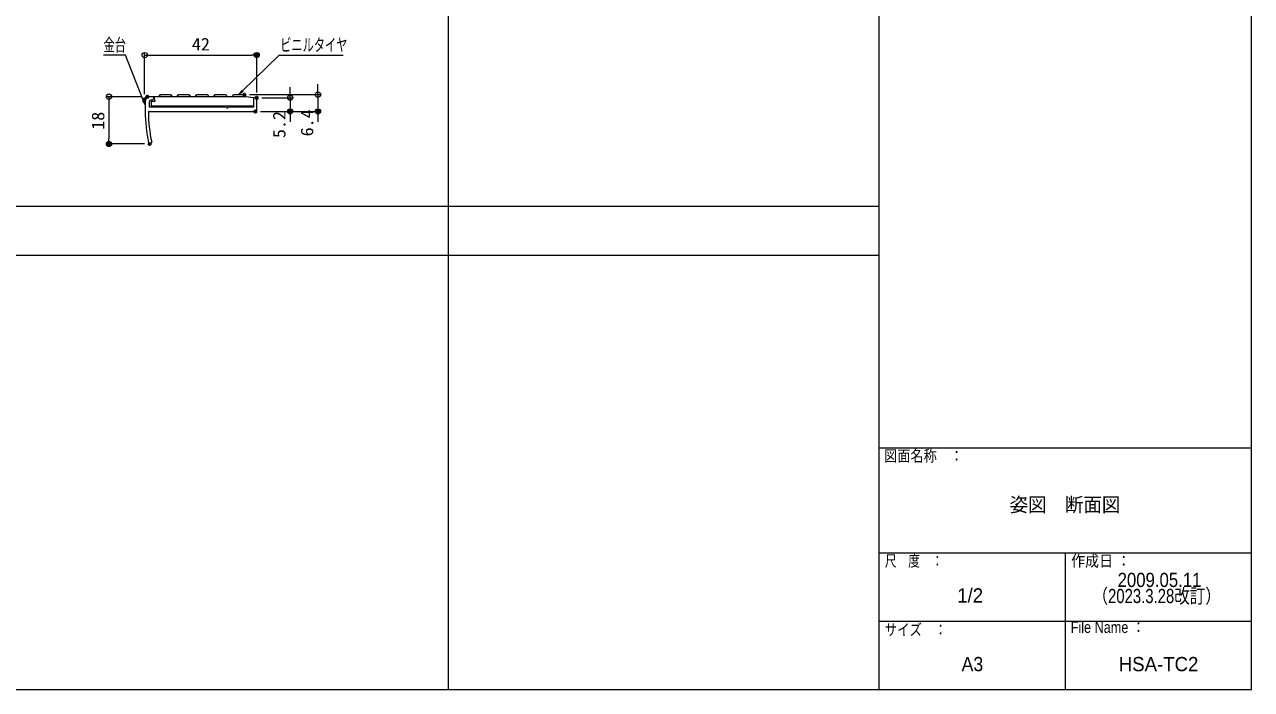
# Model space of a CAD drawing. Units: millimetres, scale not verified. Extents: x -400 to 400, y -277 to 277.
# Drawn here: x -67.6 to 400, y -277 to -23.6 of the extents above; entities that cross this region are included whole.
import ezdxf
from ezdxf.enums import TextEntityAlignment as Align

# ---------------------------------------------------------------- set-up
doc = ezdxf.new("R2010")
doc.units = ezdxf.units.MM
doc.header["$LTSCALE"] = 2
doc.header["$PDMODE"] = 32
doc.header["$PDSIZE"] = 1
doc.layers.add('0-0_moji', color=2, linetype='Continuous')
doc.layers.add('0-5_Defpoints', color=7, linetype='Continuous')
for name, color, linetype, lineweight in [('0-1_zumenwaku', 6, 'Continuous', 9), ('0-2_1', 3, 'Continuous', 9), ('0-3_2', 4, 'Continuous', 9), ('0-4_0', 1, 'Continuous', 9), ('0-9_6文字', 2, 'Continuous', 9)]:
    doc.layers.add(name, color=color, linetype=linetype, lineweight=lineweight)
doc.styles.add('ＭＳ ゴシック', font='')
doc.styles.add('ＭＳ Ｐゴシック', font='')
doc.styles.get('ＭＳ ゴシック').set_extended_font_data('MS Gothic')
doc.styles.get('ＭＳ Ｐゴシック').set_extended_font_data('MS PGothic')

# ---------------------------------------------------------------- blocks, each defined once
blk = doc.blocks.new('_Origin')
at = {"layer": '0-4_0'}
blk.add_line((0, 0), (-2, 0), dxfattribs=at)
blk.add_circle((0, 0), 1, dxfattribs=at)
blk = doc.blocks.new('MLeader11')
at = {"layer": '0-9_6文字', "color": 1}
blk.add_line((30.156, -35.296), (53.89, -35.296), dxfattribs=at)
at = {"layer": '0-9_6文字'}
blk.add_line((15.734, -49.189), (14.072, -50.35), dxfattribs=at)
at = {"layer": '0-9_6文字', "color": 1}
blk.add_lwpolyline([(15.501, -48.951), (29.436, -35.296), (30.156, -35.296)], dxfattribs=at)
at = {"layer": '0-9_6文字'}
blk.add_lwpolyline([(15.267, -48.712), (14.072, -50.35), (15.501, -48.951)], dxfattribs=at)
at = {"layer": '0-9_6文字', "style": 'ＭＳ ゴシック', "width": 0.65}
blk.add_text('ビニルタイヤ', height=4.809, dxfattribs=at).set_placement((29.857, -35.239), align=Align.BOTTOM_LEFT)
blk = doc.blocks.new('MLeader12')
at = {"layer": '0-9_6文字', "color": 1}
blk.add_line((-29.835, -35.296), (-37.482, -35.296), dxfattribs=at)
at = {"layer": '0-9_6文字'}
blk.add_line((-22.051, -52.312), (-21.628, -54.295), dxfattribs=at)
at = {"layer": '0-9_6文字', "color": 1}
blk.add_lwpolyline([(-22.361, -52.434), (-29.115, -35.296), (-29.835, -35.296)], dxfattribs=at)
at = {"layer": '0-9_6文字'}
blk.add_lwpolyline([(-22.671, -52.556), (-21.628, -54.295), (-22.361, -52.434)], dxfattribs=at)
at = {"layer": '0-9_6文字', "style": 'ＭＳ ゴシック', "width": 0.65}
blk.add_text('金台', height=4.809, dxfattribs=at).set_placement((-37.482, -35.247), align=Align.BOTTOM_LEFT)

msp = doc.modelspace()

# ---------------------------------------------------------------- linework, layer by layer
at = {"layer": '0-1_zumenwaku'}
for p, q in [((93.829, 277.021), (93.829, -276.979)), ((258.029, 277.021), (258.029, -276.979)), ((258.029, -92.979), (-399.971, -92.979)), ((-399.571, -111.502), (258.029, -111.502)), ((258.029, -184.979), (400.029, -184.979)), ((258.029, -224.979), (400.029, -224.979)), ((329.029, -224.979), (329.029, -276.979)), ((258.029, -250.979), (400.029, -250.979))]:
    msp.add_line(p, q, dxfattribs=at)
msp.add_lwpolyline([(-399.971, -276.979), (400.029, -276.979), (400.029, 277.021), (-399.971, 277.021)], close=True, dxfattribs=at)
at = {"layer": '0-2_1'}
for p, q in [((-18.328, -51.15), (-20.628, -51.15)), ((-18.328, -51.6), (-18.328, -51.15)), ((-21.628, -52.15), (-21.628, -56.75)), ((-19.278, -52.35), (-19.078, -52.35)), ((19.672, -51.55), (19.672, -54.95)), ((-20.127, -56.75), (20.572, -56.75))]:
    msp.add_line(p, q, dxfattribs=at)
for points in [[(9.372, -55.15), (-20.028, -55.15), (-20.028, -53.1)], [(20.872, -56.45), (20.872, -51.55), (19.672, -51.55), (19.672, -55.15), (9.972, -55.15)]]:
    msp.add_lwpolyline(points, dxfattribs=at)
for centre, radius, start, end in [((-20.628, -52.15), 1, 90, 180), ((-19.278, -53.1), 0.75, 90, 180), ((-19.078, -51.6), 0.75, 270, 0), ((9.672, -55.15), 0.3, 180, 0), ((33.372, -56.75), 55, 180, 192.5277), ((-20.127, -57.05), 0.3, 90, 180.32128), ((33.372, -56.75), 53.8, 180.32128, 192.5277), ((20.572, -56.45), 0.3, 270, 0), ((-19.733, -68.55), 0.6, 192.5277, 12.52771)]:
    msp.add_arc(centre, radius, start, end, dxfattribs=at)
at = {"layer": '0-3_2'}
for p, q in [((-15.928, -50.35), (-16.528, -51.15)), ((19.672, -51.55), (16.672, -51.15)), ((-19.328, -54.65), (19.672, -54.65))]:
    msp.add_line(p, q, dxfattribs=at)
for points in [[(11.472, -51.15), (12.072, -50.35), (16.072, -50.35), (16.672, -51.15), (-18.328, -51.15), (-18.011, -52.95), (-19.328, -52.95), (-19.328, -55.15)], [(-15.928, -50.35), (-11.928, -50.35), (-11.328, -51.15)], [(-9.528, -51.15), (-8.928, -50.35), (-4.928, -50.35), (-4.328, -51.15)], [(-2.528, -51.15), (-1.928, -50.35), (2.072, -50.35), (2.672, -51.15)], [(4.472, -51.15), (5.072, -50.35), (9.072, -50.35), (9.672, -51.15)]]:
    msp.add_lwpolyline(points, dxfattribs=at)
at = {"layer": '0-4_0'}
for p, q in [((-21.828, -50.15), (-21.828, -34.296)), ((-19.828, -35.296), (18.872, -35.296)), ((20.872, -49.55), (20.872, -34.296)), ((44.218, -48.35), (44.218, -46.35)), ((-22.828, -51.15), (-36.431, -51.15)), ((18.172, -50.35), (45.218, -50.35)), ((33.617, -49.55), (33.617, -47.55)), ((44.218, -50.35), (44.218, -56.75)), ((-35.431, -53.15), (-35.431, -67.15)), ((22.872, -51.55), (34.617, -51.55)), ((33.617, -51.55), (33.617, -56.75)), ((22.372, -56.75), (45.218, -56.75)), ((22.372, -56.75), (34.617, -56.75)), ((33.617, -58.75), (33.617, -60.75)), ((44.218, -58.75), (44.218, -60.75)), ((-21.933, -69.15), (-36.431, -69.15))]:
    msp.add_line(p, q, dxfattribs=at)
at = {"layer": '0-5_Defpoints'}
for p in [(20.872, -35.296), (-20.828, -51.15), (16.172, -50.35), (20.872, -51.55), (-21.828, -52.15), (20.372, -56.75), (33.617, -56.75), (44.218, -56.75), (-35.431, -69.15), (-19.933, -69.15)]:
    msp.add_point(p, dxfattribs=at)

# ---------------------------------------------------------------- block references
at = {"layer": '0-4_0'}
for p, rotation in [((-21.828, -35.296), 180), ((-35.431, -51.15), 90), ((33.617, -51.55), 270), ((44.218, -50.35), 270), ((33.617, -56.75), 90), ((44.218, -56.75), 90), ((-35.431, -69.15), 270)]:
    msp.add_blockref('_Origin', p, dxfattribs=dict(at, rotation=rotation))
msp.add_blockref('_Origin', (20.872, -35.296), dxfattribs=at)
at = {"layer": '0-9_6文字'}
for name in ['MLeader12', 'MLeader11']:
    msp.add_blockref(name, (0, 0), dxfattribs=at)

# ---------------------------------------------------------------- texts
at = {"layer": '0-0_moji', "style": 'ＭＳ Ｐゴシック'}
for s, height, width, p in [('姿図\u3000断面図', 5.425, 0.95, (307.856, -210.904)), ('2009.05.11', 5.423, 0.9, (349.011, -239.583)), ('（2023.3.28改訂）', 5.423, 0.8, (339.441, -245.708)), ('A3', 5.423, 0.95, (289.554, -271.653))]:
    msp.add_text(s, height=height, dxfattribs=dict(at, width=width)).set_placement(p, align=Align.BOTTOM_LEFT)
for s, p in [('1/2', (287.879, -245.489)), ('HSA-TC2', (349.449, -271.653))]:
    msp.add_text(s, height=5.423, dxfattribs=at).set_placement(p, align=Align.BOTTOM_LEFT)
at = {"layer": '0-1_zumenwaku', "style": 'ＭＳ Ｐゴシック'}
for s, height, width, p in [('図面名称\u3000：', 4.338, 0.85, (259.991, -191.445)), ('尺\u3000度\u3000：', 4.34, 0.75, (260.335, -231.445)), ('作成日 ：', 4.338, 0.9, (331.287, -231.465)), ('サイズ\u3000：', 4.338, 0.8, (260.243, -257.673)), ('File Name ：', 4.338, 0.85, (331.127, -256.741))]:
    msp.add_text(s, height=height, dxfattribs=dict(at, width=width)).set_placement(p, align=Align.BOTTOM_LEFT)
at = {"layer": '0-4_0', "color": 2, "style": 'ＭＳ ゴシック', "width": 1.05}
msp.add_text('42', height=4.809, dxfattribs=at).set_placement((-3.811, -34.971), align=Align.BOTTOM_LEFT)
for s, p in [('18', (-35.756, -63.734)), ('5.2', (33.292, -66.898)), ('6.4', (43.893, -66.25))]:
    msp.add_text(s, height=4.809, rotation=90, dxfattribs=at).set_placement(p, align=Align.BOTTOM_LEFT)

doc.saveas('drawing.dxf')
